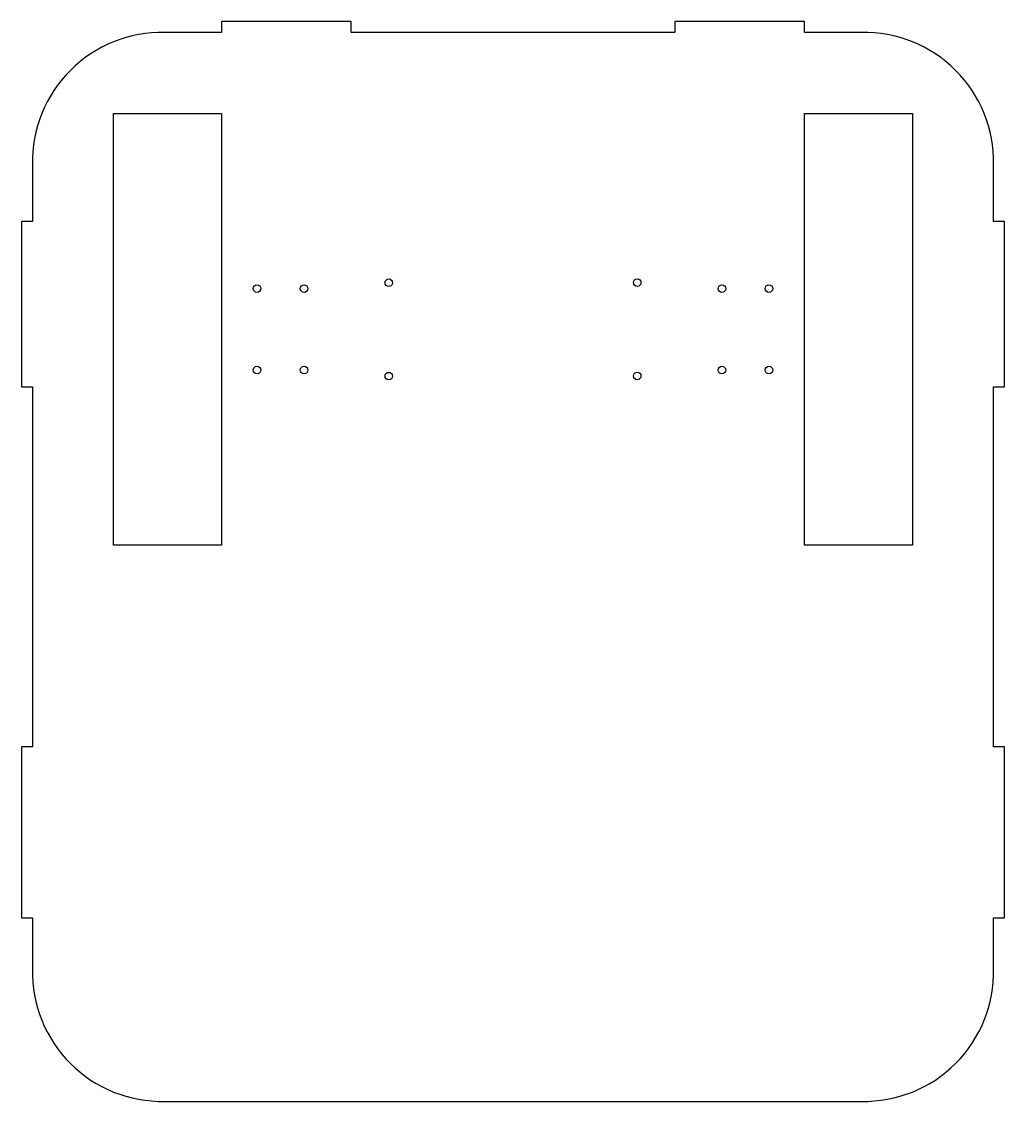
# Model space of a CAD drawing. Header units: millimetres. Extents: x -182 to 182, y -198 to 202.
import ezdxf

# ---------------------------------------------------------------- set-up
doc = ezdxf.new("R2010")
doc.units = ezdxf.units.MM
doc.layers.get('0').update_dxf_attribs({"linetype": 'CONTINUOUS'})

msp = doc.modelspace()

# ---------------------------------------------------------------- linework, layer by layer
msp.add_lwpolyline([(-129.01, -197.99, 0.005051), (-128, -198), (128, -198, 0.005051), (129.01, -197.99, 0.426347), (177.99, -149.01, 0.005051), (178, -148), (178, -130), (182, -130), (182, -66.67), (178, -66.67), (178, 66.67), (182, 66.67), (182, 128), (178, 128), (178, 148, 0.005051), (177.99, 149.01, 0.426347), (129.01, 197.99, 0.005051), (128, 198), (108, 198), (108, 202), (60, 202), (60, 198), (-60, 198), (-60, 202), (-108, 202), (-108, 198), (-128, 198, 0.005051), (-129.01, 197.99, 0.426347), (-177.99, 149.01, 0.005051), (-178, 148), (-178, 128), (-182, 128), (-182, 66.67), (-178, 66.67), (-178, -66.67), (-182, -66.67), (-182, -130), (-178, -130), (-178, -148, 0.005051), (-177.99, -149.01, 0.426347)], format="xyb", close=True)
for points in [[(-148, 8), (-148, 168), (-108, 168), (-108, 8)], [(108, 8), (108, 168), (148, 168), (148, 8)]]:
    msp.add_lwpolyline(points, close=True)
for centre in [(-94.8, 103.1), (-77.4, 103.1), (77.4, 103.1), (94.8, 103.1), (-94.8, 72.9), (-77.4, 72.9), (77.4, 72.9), (94.8, 72.9)]:
    msp.add_circle(centre, 1.4)
for centre, major_axis in [((-46, 105.28), (1.4, 0)), ((46, 105.33), (0, -1.4)), ((-46, 70.67), (0, 1.4)), ((46, 70.72), (-1.4, 0))]:
    msp.add_ellipse(centre, major_axis=major_axis, ratio=0.99994)

doc.saveas('drawing.dxf')
